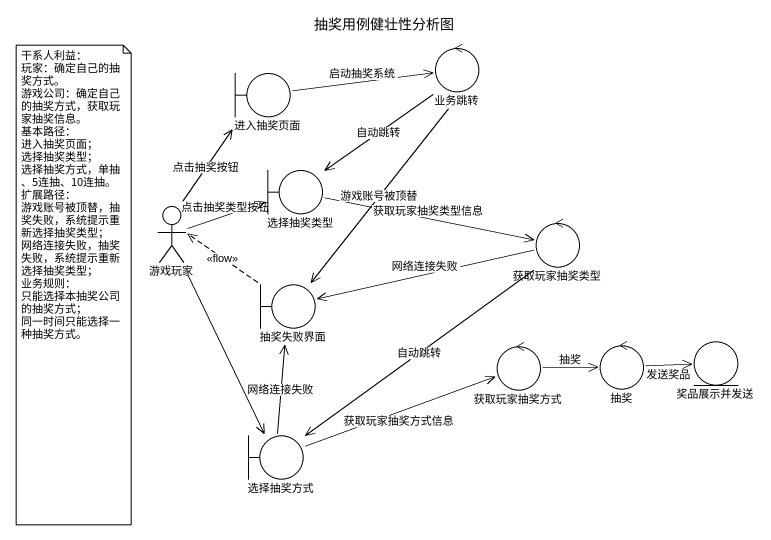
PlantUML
@startuml
title 抽奖用例健壮性分析图
boundary 进入抽奖页面
control 业务跳转
actor 游戏玩家
boundary 选择抽奖类型
control 获取玩家抽奖类型
boundary 抽奖失败界面
entity 奖品展示并发送
control 获取玩家抽奖方式
control 抽奖
boundary 选择抽奖方式
进入抽奖页面 -right-> 业务跳转 : 启动抽奖系统
业务跳转 --> 选择抽奖类型 : 自动跳转
业务跳转 --> 抽奖失败界面 : 游戏账号被顶替
游戏玩家 -up-> 进入抽奖页面 : 点击抽奖按钮
游戏玩家 -right-> 选择抽奖类型 : 点击抽奖类型按钮
游戏玩家 --> 选择抽奖方式
选择抽奖类型 -right-> 获取玩家抽奖类型 : 获取玩家抽奖类型信息
获取玩家抽奖类型 -left-> 抽奖失败界面 : 网络连接失败
获取玩家抽奖类型 --> 选择抽奖方式 : 自动跳转
抽奖失败界面 .left.> 游戏玩家 : <<flow>>
获取玩家抽奖方式 -right-> 抽奖 : 抽奖
抽奖 -right-> 奖品展示并发送 : 发送奖品
选择抽奖方式 -up-> 抽奖失败界面 : 网络连接失败
选择抽奖方式 -right-> 获取玩家抽奖方式 : 获取玩家抽奖方式信息
note as N1
  干系人利益：
  玩家：确定自己的抽奖方式。
  游戏公司：确定自己的抽奖方式，获取玩家抽奖信息。
  基本路径：
  进入抽奖页面；
  选择抽奖类型；
  选择抽奖方式，单抽、5连抽、10连抽。
  扩展路径：
  游戏账号被顶替，抽奖失败，系统提示重新选择抽奖类型；
  网络连接失败，抽奖失败，系统提示重新选择抽奖类型；
  业务规则：
  只能选择本抽奖公司的抽奖方式；
  同一时间只能选择一种抽奖方式。
end note
@enduml
